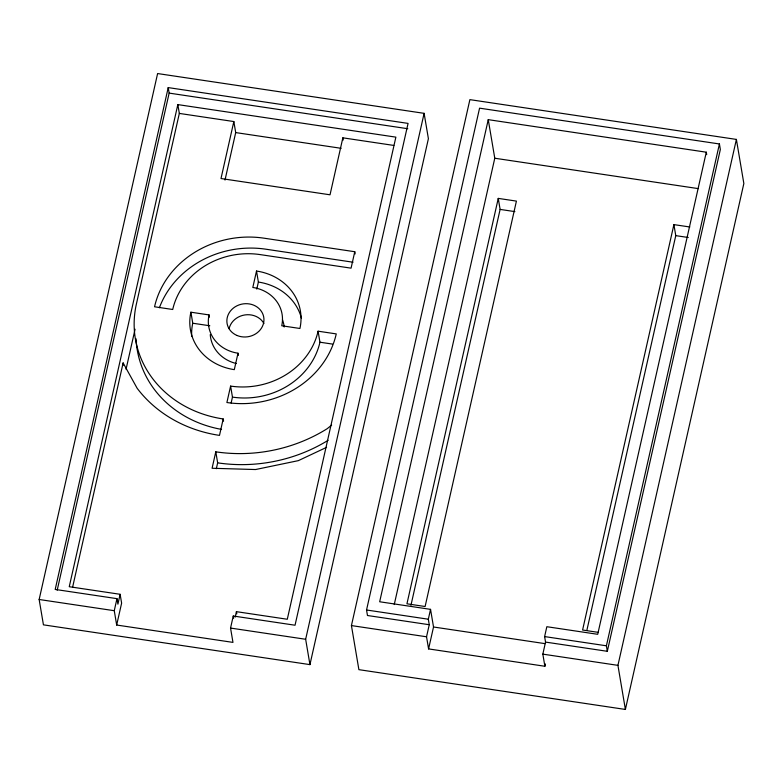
<?xml version="1.0" encoding="UTF-8"?>
<svg xmlns="http://www.w3.org/2000/svg" width="783" height="783" viewBox="0 0 783 783"><rect width="100%" height="100%" fill="white"/><g stroke="black" fill="none" stroke-linecap="round" stroke-linejoin="round"><path stroke-width="1.17" d="M39.15 599.494L157.608 73.553L424.112 113.339L428.399 138.689L309.941 664.62L43.437 624.844L39.15 599.494L114.259 610.701L116.677 625.03L232.972 642.393L230.545 628.064L233.265 616.006L295.044 625.226L408.07 123.401L168.218 87.598L55.192 589.433L116.97 598.652L117.9 604.163L120.122 594.297L69.247 586.712L177.829 104.599L395.875 137.142L287.292 619.255L236.417 611.66L235.184 617.141M57.198 590.176L169.148 93.108L168.218 87.598M72.613 587.181L123.127 362.93L137.142 388.27A130.174 116.197 -9.6 0 0 219.494 435.387L223.194 418.954A111.578 99.598 -9.6 0 1 136.379 304.068L179.327 113.418L177.829 104.599M126.053 369.243L135.067 329.222M114.259 610.701L116.97 598.652M116.677 625.03L121.619 603.116L120.122 594.297M179.327 113.418L233.833 121.551L221.002 178.534L330.025 194.801L342.856 137.828L393.82 145.432M225.005 180.061L235.703 132.581L233.833 121.551M331.64 425.091L327.255 428.653A148.77 132.797 -9.6 0 1 215.795 451.83L212.085 468.263L255.552 469.536L298.323 460.649L326.58 447.338M230.603 386.088L226.894 402.521A92.981 82.998 -9.6 0 0 336.259 333.901L318.084 331.189A74.385 66.398 -9.6 0 1 230.603 386.088L232.463 397.108L231.142 402.981M238.003 353.211L234.303 369.645A55.789 49.799 -9.6 0 1 190.895 312.202L209.061 314.923A37.193 33.199 -9.6 0 0 238.003 353.211L238.375 355.413M256.511 271.035L252.811 287.469A37.193 33.199 -9.6 0 1 281.743 325.767L299.918 328.478A55.789 49.799 -9.6 0 0 256.511 271.035L258.38 282.056L256.785 289.103M216.333 468.723L217.654 462.851L215.795 451.83M354.768 251.725L351.068 268.158L260.21 254.602A74.385 66.398 -9.6 0 0 172.72 309.491L154.554 306.779A92.981 82.998 -9.6 0 1 263.91 238.169L354.768 251.725L355.139 253.927M309.941 664.62L305.654 639.271L424.112 113.339M351.43 625.578L469.888 99.637L736.392 139.413L743.85 183.506L625.392 709.447L358.888 669.661L351.43 625.578L426.539 636.785L428.585 648.911L544.88 666.264L545.399 663.955M426.539 636.785L429.25 624.726L367.472 615.507L366.542 609.996L479.568 108.162L719.42 143.964L720.35 149.475L607.324 651.309L545.545 642.089L544.616 636.579L546.837 626.713L597.713 634.308L706.295 152.196L488.249 119.652L379.667 601.765L430.542 609.36L433.528 626.997L428.585 648.911M394.25 604.545L494.778 158.235L488.249 119.652M498.252 198.393L406.945 603.801L425.11 606.512L516.418 201.104L498.252 198.393L500.112 209.413L410.958 605.288M429.25 624.726L428.321 619.216L430.542 609.36M544.88 666.264L542.834 654.138L545.545 642.089M689.803 226.982L673.899 224.613L582.591 630.021L598.486 632.39M586.868 630.315L675.768 235.634L673.899 224.613M607.324 651.309L606.394 645.799L719.42 143.964M625.392 709.447L617.934 665.354L736.392 139.413M169.148 93.108L407.796 128.725M494.778 158.235L698.367 188.625M235.703 132.581L341.134 148.31M500.112 209.413L514.881 211.616M675.768 235.634L688.257 237.494M353.045 262.217L265.78 249.19A92.981 82.998 -9.6 0 0 159.399 307.748M190.895 312.202L192.755 323.232L209.795 325.767M232.463 397.108A74.385 66.398 -9.6 0 0 319.953 342.21L332.442 344.08M366.542 609.996L428.321 619.216M544.616 636.579L606.394 645.799M433.528 626.997L545.017 643.636M542.834 654.138L617.934 665.354M230.545 628.064L305.654 639.271M706.295 152.196L706.706 154.613M342.856 137.828L343.228 140.03M318.084 331.189L319.953 342.21M209.061 314.923L209.433 317.125M223.194 418.954L223.566 421.156M236.417 611.66L236.789 613.862M233.265 616.006L233.637 618.218M123.127 362.93L123.499 365.132M229.096 328.654A18.596 16.6 -9.6 0 1 244.932 314.932A18.596 16.6 -9.6 0 1 263.94 323.516M221.53 429.397A111.578 99.598 -9.6 0 1 136.085 338.824M191.737 336.269A55.789 49.799 -9.6 0 1 192.755 323.232M258.38 282.056A55.789 49.799 -9.6 0 1 301.465 318.27M236.349 363.547A37.193 33.199 -9.6 0 1 210.255 334.635M282.448 319.63A37.193 33.199 -9.6 0 1 284.2 327.02M328.116 440.31A148.77 132.797 -9.6 0 1 217.654 462.851M237.132 335.516A18.596 16.6 -9.6 0 0 263.92 318.71A18.596 16.6 -9.6 0 0 235.174 306.799A18.596 16.6 -9.6 0 0 237.132 335.516"/></g></svg>
